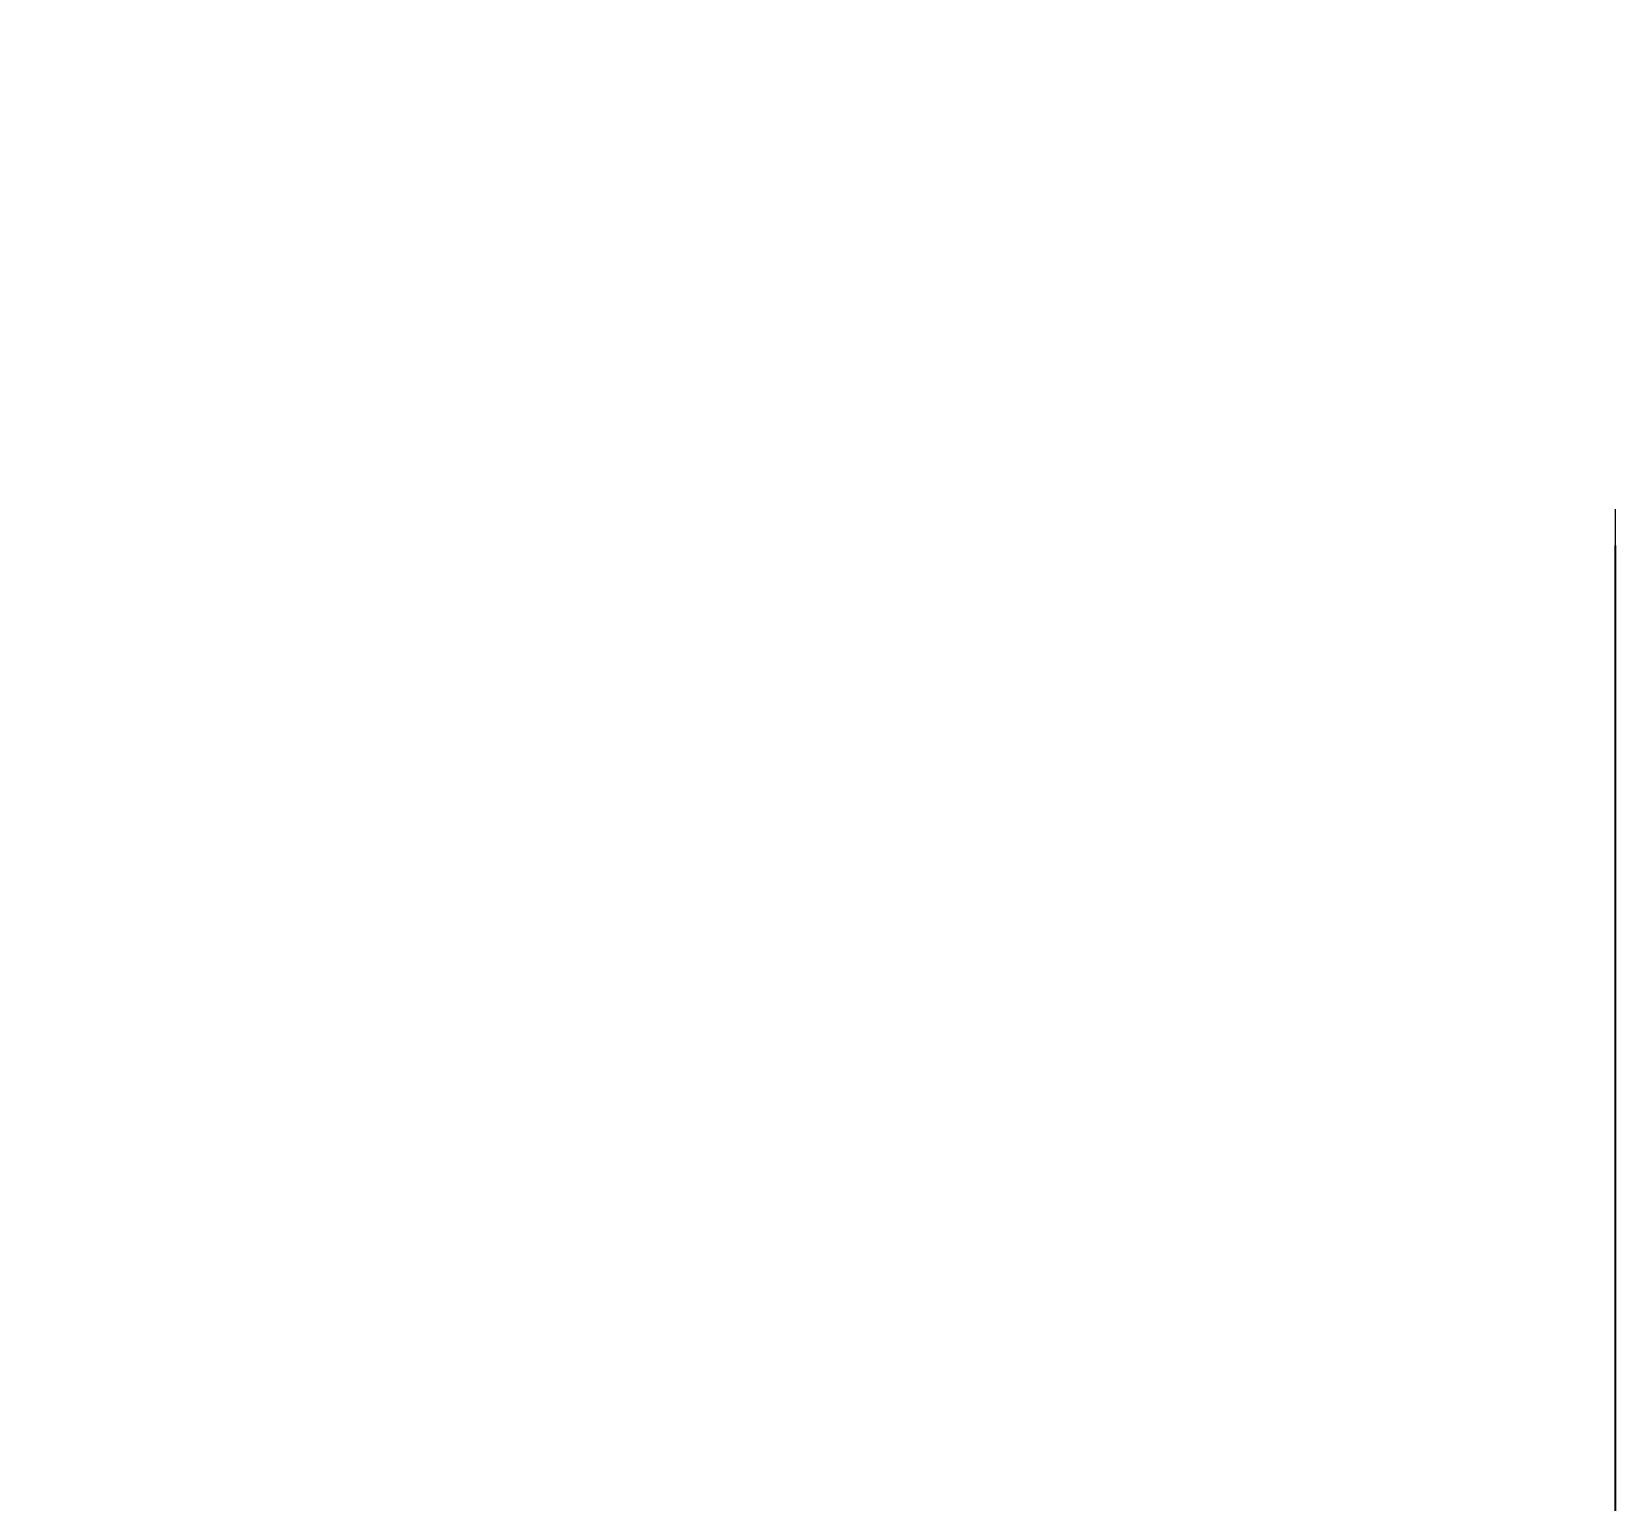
# Model space of a CAD drawing. Header units: millimetres. Extents: x 5828 to 6704, y 123 to 421.
# Drawn here: x 6563.45 to 6580.87, y 329.84 to 345.99 of the extents above; entities that cross this region are included whole.
import ezdxf

# ---------------------------------------------------------------- set-up
doc = ezdxf.new("R2010")
doc.units = ezdxf.units.MM
doc.layers.add('尺寸标注', color=7, linetype='Continuous')
doc.layers.add('运动范围', color=7, linetype='Continuous')
doc.styles.add('微软雅黑', font='msyh.ttc', dxfattribs={"height": 1.5})
doc.dimstyles.new('尺寸标注_1_15比例', dxfattribs={"dimtxt": 1.5, "dimasz": 1.25, "dimexe": 0.5, "dimexo": 0.4, "dimgap": 0.5, "dimtad": 1, "dimdec": 1, "dimlfac": 15, "dimdsep": 46, "dimtxsty": '微软雅黑', "dimcen": 0.09, "dimadec": 0, "dimazin": 0, "dimtp": 0.01, "dimtm": 0.01, "dimtfac": 1, "dimtdec": 1, "dimtofl": 0, "dimtmove": 0, "dimatfit": 3, "dimfxl": 1, "dimtolj": 1, "dimarcsym": 0})

# ---------------------------------------------------------------- blocks, each defined once
blk = doc.blocks.new('*D797')
at = {"layer": 'Defpoints', "color": 0}
for p in [(6541.837, 378.118), (6588.187, 378.118), (6595.12, 318.74)]:
    blk.add_point(p, dxfattribs=at)
at = {"layer": '尺寸标注', "color": 0, "lineweight": -2}
for p, q in [((6587.787, 378.118), (6541.337, 378.118)), ((6541.837, 319.99), (6541.837, 376.868)), ((6594.72, 318.74), (6541.337, 318.74))]:
    blk.add_line(p, q, dxfattribs=at)
at = {"layer": '尺寸标注', "color": 0}
for points in [[(6542.045, 376.868), (6541.629, 376.868), (6541.837, 378.118)], [(6541.629, 319.99), (6542.045, 319.99), (6541.837, 318.74)]]:
    blk.add_solid(points, dxfattribs=at)
at = {"layer": '尺寸标注', "color": 0, "insert": (6540.562, 347.113), "char_height": 1.5, "attachment_point": 5, "rotation": 90, "style": '微软雅黑'}
blk.add_mtext('\\A1;890.7', dxfattribs=at)
blk = doc.blocks.new('*D799')
at = {"layer": 'Defpoints', "color": 0}
for p in [(6550.809, 340.74), (6588.187, 305.934), (6550.809, 301.639)]:
    blk.add_point(p, dxfattribs=at)
at = {"layer": '尺寸标注', "color": 0, "lineweight": -2}
for p, q in [((6550.809, 340.34), (6550.809, 301.139)), ((6588.187, 305.534), (6588.187, 301.139)), ((6586.937, 301.639), (6552.059, 301.639))]:
    blk.add_line(p, q, dxfattribs=at)
at = {"layer": '尺寸标注', "color": 0}
for points in [[(6552.059, 301.848), (6552.059, 301.431), (6550.809, 301.639)], [(6586.937, 301.431), (6586.937, 301.848), (6588.187, 301.639)]]:
    blk.add_solid(points, dxfattribs=at)
at = {"layer": '尺寸标注', "color": 0, "insert": (6570.211, 302.915), "char_height": 1.5, "attachment_point": 5, "style": '微软雅黑'}
blk.add_mtext('\\A1;\\A1;560.6', dxfattribs=at)
blk = doc.blocks.new('*D817')
at = {"layer": 'Defpoints', "color": 0}
for p in [(6580.872, 340.74), (6588.187, 317.322), (6588.187, 306.651)]:
    blk.add_point(p, dxfattribs=at)
at = {"layer": '尺寸标注', "color": 0, "lineweight": -2}
for p, q in [((6580.872, 340.34), (6580.872, 306.151)), ((6588.187, 316.922), (6588.187, 306.151)), ((6580.872, 306.651), (6572.997, 306.651)), ((6582.122, 306.651), (6586.937, 306.651))]:
    blk.add_line(p, q, dxfattribs=at)
at = {"layer": '尺寸标注', "color": 0}
for points in [[(6582.122, 306.859), (6582.122, 306.443), (6580.872, 306.651)], [(6586.937, 306.443), (6586.937, 306.859), (6588.187, 306.651)]]:
    blk.add_solid(points, dxfattribs=at)
at = {"layer": '尺寸标注', "color": 0, "insert": (6575.908, 307.93), "char_height": 1.5, "attachment_point": 5, "style": '微软雅黑'}
blk.add_mtext('\\A1;109.7', dxfattribs=at)

msp = doc.modelspace()

# ---------------------------------------------------------------- linework, layer by layer
at = {"layer": '运动范围', "color": 0, "linetype": 'Continuous', "lineweight": 0}
msp.add_line((6580.872, 340.7401), (6580.872, 313.5657), dxfattribs=at)
msp.add_arc((6588.1866, 340.7401), 37.378, 340.00173, 209.99906, dxfattribs=at)

# ---------------------------------------------------------------- dimensions: what is measured, and where the dimension line sits
at = {"layer": '尺寸标注'}
dim = msp.add_linear_dim(base=(6541.8372, 378.1181), p1=(6595.1201, 318.7401), p2=(6588.1866, 378.1181), angle=90, dimstyle='尺寸标注_1_15比例', dxfattribs=at)
dim.commit()
dim.dimension.update_dxf_attribs({"geometry": '*D797', "text_midpoint": (6541.8372, 347.1133), "dimtype": 160})
dim = msp.add_linear_dim(base=(6550.8086, 301.6394), p1=(6588.1866, 305.9336), p2=(6550.8086, 340.7401), text='\\A1;560.6', dimstyle='尺寸标注_1_15比例', override={"dimtxsty": '微软雅黑'}, dxfattribs=at)
dim.commit()
dim.dimension.update_dxf_attribs({"geometry": '*D799', "text_midpoint": (6570.2106, 301.6394), "dimtype": 160})
dim = msp.add_linear_dim(base=(6588.1866, 306.6511), p1=(6580.872, 340.7401), p2=(6588.1866, 317.3222), dimstyle='尺寸标注_1_15比例', dxfattribs=at)
dim.commit()
dim.dimension.update_dxf_attribs({"geometry": '*D817', "text_midpoint": (6575.9077, 306.6511), "dimtype": 160})

doc.saveas('drawing.dxf')
